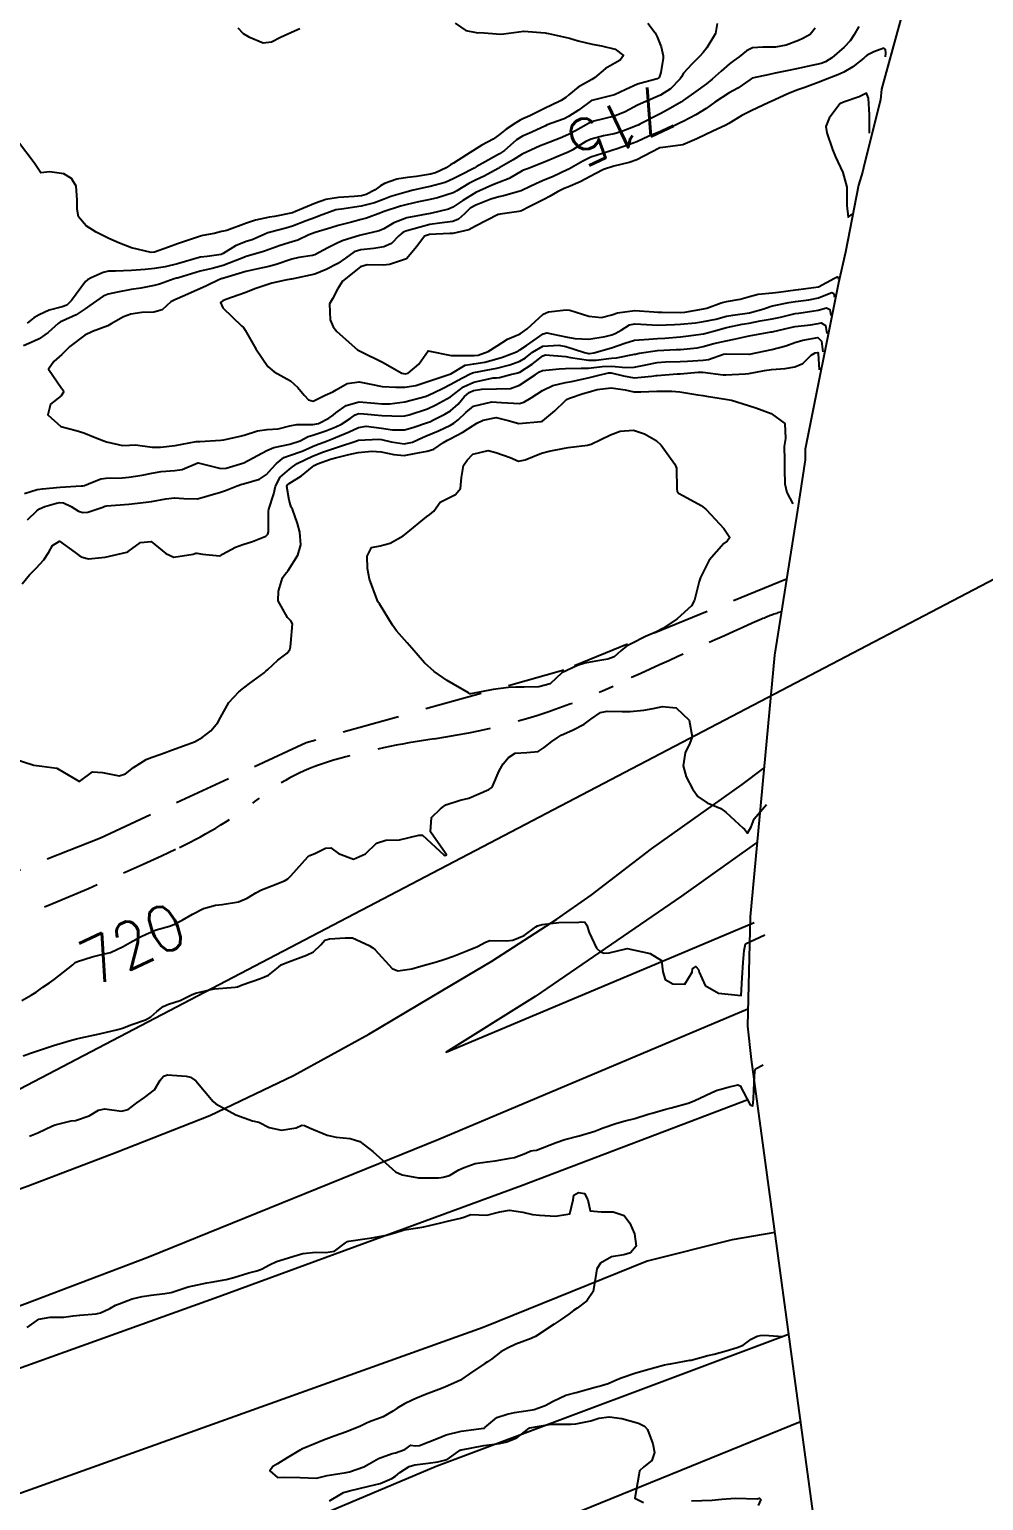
# Model space of a CAD drawing. Header units: metres. Extents: x 298520 to 308411, y 7433745 to 7450750.
# Drawn here: x 305162.5 to 305245.8, y 7437318 to 7437446.5 of the extents above; entities that cross this region are included whole.
import ezdxf
from ezdxf.enums import TextEntityAlignment as Align

# ---------------------------------------------------------------- set-up
doc = ezdxf.new("R2010")
doc.units = ezdxf.units.M
doc.header["$LTSCALE"] = 10
doc.linetypes.add('CONTINUO', pattern=[0])
doc.linetypes.add('DASHED', pattern=[0.75, 0.5, -0.25])
for name, color, linetype in [('Area', 45, 'Continuous'), ('Cotas', 45, 'Continuous'), ('Curvas de Nivel 1m', 11, 'Continuous'), ('Curvas de Nivel 5m', 15, 'Continuous'), ('TEXTO', 45, 'Continuous'), ('Vias Primárias', 230, 'Continuous'), ('Vias Secundárias', 230, 'DASHED')]:
    doc.layers.add(name, color=color, linetype=linetype)
doc.styles.add('Style-STANDARD', font='STANDARD.shx')

msp = doc.modelspace()

# ---------------------------------------------------------------- linework, layer by layer
at = {"layer": 'Area'}
msp.add_polyline3d([(305245.77, 7437478.76, 714.48), (305242.76, 7437467.8, 718.09), (305242.27, 7437463.67, 714.22), (305240.86, 7437458.79, 723.27), (305240.29, 7437455.74, 724.07), (305238.78, 7437448.32, 714.38), (305236.86, 7437441.34, 720.26), (305236.77, 7437440.4, 713.27), (305235.38, 7437434.83, 714.88), (305235.2, 7437434.07, 716), (305234.84, 7437432.93, 717.79), (305233.71, 7437427.1, 714.84), (305233.09, 7437424.4, 716.1), (305230.19, 7437409.89, 721.71), (305230.2, 7437408.95, 720.97), (305229.51, 7437404.55, 721.12), (305227.5, 7437391.88, 720.52), (305225.37, 7437369.03, 720.8), (305225.14, 7437359.48, 721.27), (305225.48, 7437356.58, 721.17), (305231.18, 7437314.56, 724.04)], dxfattribs=at)
at = {"layer": 'Curvas de Nivel 1m', "flags": 128}
for points, elevation in [([(305199.62, 7437447.1), (305200.55, 7437446.45), (305201.45, 7437446.27), (305201.61, 7437446.26), (305201.77, 7437446.27), (305203.61, 7437446.14), (305203.87, 7437446.15), (305205.61, 7437446.39), (305207.49, 7437446.24), (305207.61, 7437446.22), (305207.77, 7437446.2), (305209.61, 7437445.78), (305210.37, 7437445.56), (305211.6, 7437445.25), (305212.41, 7437445.12), (305213.6, 7437444.82), (305214.31, 7437444.28), (305214.02, 7437443.85), (305213.58, 7437443.6), (305212.74, 7437443.13), (305211.8, 7437442.32), (305211.56, 7437442.18), (305210.38, 7437441.51), (305209.55, 7437440.82), (305209.29, 7437440.6), (305208.89, 7437440.35), (305207.99, 7437439.91), (305207.54, 7437439.7), (305206.15, 7437439), (305205.53, 7437438.73), (305205.29, 7437438.62), (305204.92, 7437438.4), (305204.08, 7437437.83), (305203.51, 7437437.37), (305202.95, 7437436.96), (305201.96, 7437436.43), (305201.49, 7437436.16), (305200.62, 7437435.58), (305199.48, 7437434.86), (305199.23, 7437434.71), (305198.85, 7437434.47), (305197.92, 7437434.02), (305197.46, 7437433.9), (305196.25, 7437433.71), (305195.46, 7437433.6), (305194.52, 7437433.46), (305193.45, 7437433.09), (305193.1, 7437432.88), (305192.63, 7437432.54), (305191.85, 7437432.13), (305191.44, 7437432.01), (305190.82, 7437431.94), (305189.44, 7437431.86), (305188.34, 7437431.68), (305187.43, 7437431.38), (305185.69, 7437430.63), (305185.42, 7437430.54), (305183.84, 7437430.22), (305183.42, 7437430.15), (305182.2, 7437429.88), (305181.41, 7437429.61), (305179.68, 7437428.97), (305179.41, 7437428.92), (305179.22, 7437428.89), (305178.58, 7437428.71), (305177.58, 7437428.54), (305177.4, 7437428.5), (305176.07, 7437428.06), (305175.39, 7437427.81), (305174.61, 7437427.53), (305173.38, 7437427.09), (305173.09, 7437427.06), (305171.38, 7437427.46), (305170.33, 7437427.87), (305169.39, 7437428.29), (305168.28, 7437428.83), (305167.41, 7437429.39), (305166.75, 7437430.18), (305166.61, 7437430.85), (305166.62, 7437431.67), (305166.53, 7437432.85), (305166.13, 7437433.53), (305165.46, 7437433.93), (305164.24, 7437434.11), (305163.46, 7437434.01), (305162.86, 7437434.9), (305161.49, 7437436.69)], 718), ([(305222.5, 7437447.07), (305222.37, 7437446.19), (305221.6, 7437444.93), (305221.28, 7437444.52), (305220.99, 7437444.21), (305220.28, 7437443.52), (305219.57, 7437442.73), (305219.38, 7437442.41), (305219.27, 7437442.22), (305218.43, 7437441.35), (305217.55, 7437440.8), (305216.28, 7437440.26), (305215.54, 7437439.92), (305214.47, 7437439.35), (305213.53, 7437438.96), (305211.73, 7437438.52), (305211.52, 7437438.46), (305211.43, 7437438.42), (305211.27, 7437438.32), (305210.14, 7437437.7), (305209.51, 7437437.37), (305208.79, 7437437.06), (305207.5, 7437436.54), (305207.37, 7437436.49), (305207.05, 7437436.37), (305205.49, 7437435.64), (305204.7, 7437435.17), (305203.47, 7437434.47), (305203.37, 7437434.41), (305202.15, 7437433.74), (305201.46, 7437433.4), (305200.82, 7437433.08), (305199.77, 7437432.46), (305199.57, 7437432.33), (305199.44, 7437432.26), (305198.08, 7437431.83), (305197.43, 7437431.68), (305196.42, 7437431.49), (305195.43, 7437431.26), (305194.85, 7437431.1), (305193.42, 7437430.63), (305193.35, 7437430.6), (305193.13, 7437430.53), (305191.89, 7437430.07), (305191.42, 7437429.93), (305190.58, 7437429.72), (305189.41, 7437429.42), (305188.77, 7437429.23), (305187.41, 7437428.82), (305186.86, 7437428.61), (305185.88, 7437428.14), (305185.39, 7437427.98), (305184.36, 7437427.67), (305183.38, 7437427.31), (305182.89, 7437427.14), (305181.37, 7437426.7), (305181.35, 7437426.69), (305181.32, 7437426.67), (305179.37, 7437425.92), (305178.4, 7437425.67), (305177.36, 7437425.42), (305175.46, 7437424.85), (305175.35, 7437424.83), (305175.3, 7437424.81), (305175.09, 7437424.75), (305173.81, 7437424.3), (305173.35, 7437424.17), (305172.17, 7437423.95), (305171.34, 7437423.82), (305170.13, 7437423.59), (305169.34, 7437423.43), (305168.9, 7437423.26), (305168.31, 7437422.83), (305167.73, 7437422.43), (305167.32, 7437422.15), (305166.53, 7437421.63), (305165.31, 7437421.07), (305165.16, 7437421.01), (305164.96, 7437420.87), (305164.1, 7437420.08), (305163.29, 7437419.53), (305162.87, 7437419.31), (305161.94, 7437418.9)], 716), ([(305216.46, 7437447.09), (305217.1, 7437446.25), (305217.27, 7437445.91), (305217.6, 7437445.03), (305217.8, 7437444.24), (305217.79, 7437444.04), (305217.57, 7437442.78), (305217.45, 7437442.36), (305217.26, 7437442.24), (305215.56, 7437441.77), (305214.53, 7437441.3), (305213.55, 7437440.84), (305211.57, 7437440.35), (305211.54, 7437440.34), (305210.39, 7437439.48), (305209.53, 7437438.93), (305209.13, 7437438.74), (305208.07, 7437438.35), (305207.67, 7437438.21), (305207.52, 7437438.14), (305206.33, 7437437.56), (305205.51, 7437437.21), (305204.99, 7437436.91), (305204.44, 7437436.4), (305203.93, 7437435.97), (305203.49, 7437435.69), (305201.73, 7437434.69), (305201.47, 7437434.54), (305201.28, 7437434.44), (305200.1, 7437433.82), (305199.46, 7437433.49), (305198.74, 7437433.18), (305197.45, 7437432.83), (305197.16, 7437432.77), (305195.95, 7437432.5), (305195.44, 7437432.37), (305194.01, 7437431.95), (305193.43, 7437431.73), (305192.57, 7437431.4), (305191.43, 7437431.1), (305189.71, 7437430.86), (305189.43, 7437430.83), (305189.22, 7437430.79), (305188.65, 7437430.59), (305187.77, 7437430.25), (305187.42, 7437430.12), (305186.63, 7437429.83), (305185.41, 7437429.37), (305184.84, 7437429.2), (305183.4, 7437428.82), (305183.28, 7437428.78), (305183, 7437428.65), (305181.89, 7437428.17), (305181.39, 7437428.01), (305180.44, 7437427.63), (305179.38, 7437426.96), (305179.2, 7437426.88), (305177.98, 7437426.71), (305177.43, 7437426.66), (305177.37, 7437426.64), (305177.27, 7437426.62), (305175.37, 7437426.08), (305174.31, 7437425.82), (305173.36, 7437425.66), (305172.55, 7437425.59), (305171.36, 7437425.49), (305169.98, 7437425.43), (305169.36, 7437425.42), (305168.88, 7437425.3), (305167.83, 7437424.84), (305167.51, 7437424.68), (305167.35, 7437424.53), (305166.13, 7437422.86), (305165.72, 7437422.47), (305165.32, 7437422.31), (305164.19, 7437422.02), (305163.31, 7437421.62), (305162.85, 7437421.35), (305162.25, 7437420.9)], 717), ([(305234.87, 7437446.79), (305234.43, 7437446.04), (305234.11, 7437445.54), (305233.6, 7437445.01), (305232.51, 7437444.07), (305231.95, 7437443.71), (305231.59, 7437443.58), (305230.37, 7437443.3), (305229.58, 7437443.14), (305228.72, 7437442.96), (305227.57, 7437442.72), (305227.08, 7437442.62), (305225.56, 7437442.28), (305225.47, 7437442.24), (305225.36, 7437442.15), (305224.3, 7437441.42), (305223.55, 7437441), (305222.3, 7437440.19), (305221.54, 7437439.65), (305220.65, 7437439.09), (305219.53, 7437438.5), (305219.34, 7437438.41), (305218.98, 7437438.23), (305217.98, 7437437.78), (305217.51, 7437437.61), (305216.55, 7437437.21), (305215.5, 7437436.72), (305215.17, 7437436.6), (305214.26, 7437436.28), (305213.69, 7437436.09), (305213.49, 7437436.03), (305213.12, 7437435.92), (305211.48, 7437435.4), (305210.76, 7437435.05), (305209.55, 7437434.34), (305209.5, 7437434.31), (305209.47, 7437434.3), (305208.13, 7437433.68), (305207.46, 7437433.4), (305206.73, 7437433.1), (305205.44, 7437432.47), (305205.39, 7437432.45), (305205.2, 7437432.39), (305203.85, 7437432), (305203.44, 7437431.91), (305202.74, 7437431.73), (305201.43, 7437431.19), (305200.95, 7437430.92), (305200.44, 7437430.45), (305199.92, 7437429.96), (305199.42, 7437429.77), (305198.25, 7437429.63), (305197.41, 7437429.5), (305196.04, 7437429.14), (305195.41, 7437428.96), (305195.09, 7437428.83), (305194.72, 7437428.52), (305194.06, 7437427.86), (305193.39, 7437427.55), (305192.52, 7437427.4), (305191.38, 7437427.29), (305190.82, 7437427.11), (305190.04, 7437426.57), (305189.37, 7437426.11), (305188.37, 7437425.58), (305187.36, 7437425.17), (305185.48, 7437424.76), (305185.35, 7437424.73), (305185.27, 7437424.72), (305184.82, 7437424.64), (305183.63, 7437424.37), (305183.35, 7437424.29), (305182.13, 7437423.88), (305181.34, 7437423.58), (305179.61, 7437422.97), (305179.33, 7437422.84), (305179.24, 7437422.79), (305179.14, 7437422.7), (305179.33, 7437422.22), (305180.98, 7437420.67), (305181.15, 7437420.52), (305181.3, 7437420.27), (305182.21, 7437418.66), (305183.26, 7437417.1), (305183.82, 7437416.64), (305185.25, 7437415.85), (305185.89, 7437415.27), (305186.43, 7437414.61), (305186.83, 7437414.2), (305187.23, 7437414.07), (305187.58, 7437414.24), (305188.27, 7437414.59), (305188.94, 7437414.88), (305189.24, 7437415.06), (305190.2, 7437415.61), (305191.24, 7437415.76), (305192.26, 7437415.56), (305193.24, 7437415.35), (305194.46, 7437415.3), (305195.24, 7437415.3), (305196.18, 7437415.43), (305197.25, 7437415.79), (305197.75, 7437415.97), (305199.25, 7437416.46), (305200.5, 7437417.21), (305201.27, 7437417.35), (305202.21, 7437417.49), (305203.27, 7437417.77), (305203.75, 7437417.93), (305204.99, 7437418.39), (305205.19, 7437418.49), (305205.28, 7437418.55), (305205.86, 7437418.95), (305207.3, 7437419.96), (305207.62, 7437420.03), (305209.3, 7437419.7), (305210.08, 7437419.54), (305211.29, 7437419.49), (305212.72, 7437419.72), (305213.3, 7437419.87), (305213.6, 7437419.98), (305214.12, 7437420.28), (305214.85, 7437420.73), (305215.31, 7437420.84), (305215.85, 7437420.81), (305217.31, 7437420.72), (305218.77, 7437420.76), (305219.31, 7437420.8), (305220.61, 7437420.91), (305221.31, 7437421.02), (305222.38, 7437421.25), (305223.32, 7437421.49), (305223.88, 7437421.6), (305225.32, 7437421.8), (305226.58, 7437422.13), (305227.12, 7437422.33), (305227.33, 7437422.39), (305228.75, 7437422.69), (305229.33, 7437422.79), (305230.5, 7437422.92), (305231.34, 7437423.11), (305231.99, 7437423.37), (305232.52, 7437423.58), (305232.7, 7437423.48), (305232.75, 7437423.15)], 714), ([(305180.66, 7437446.68), (305181.11, 7437446.18), (305181.61, 7437445.89), (305182.87, 7437445.38), (305183.6, 7437445.45), (305184.37, 7437445.88), (305185.61, 7437446.42), (305186.05, 7437446.62)], 718), ([(305237.21, 7437444.14), (305237.22, 7437444.48), (305237.19, 7437444.79), (305237.06, 7437444.92), (305236.17, 7437444.59), (305235.6, 7437444.29), (305235.45, 7437444.17), (305235.32, 7437444.03), (305234.36, 7437443.27), (305233.57, 7437442.81), (305233.05, 7437442.58), (305231.77, 7437442.08), (305231.56, 7437442), (305230.17, 7437441.48), (305229.55, 7437441.26), (305228.72, 7437440.94), (305227.55, 7437440.41), (305226.95, 7437440.13), (305225.54, 7437439.47), (305224.66, 7437439.03), (305223.52, 7437438.32), (305223.27, 7437438.17), (305222.07, 7437437.64), (305221.51, 7437437.37), (305220.73, 7437436.98), (305219.5, 7437436.47), (305219.29, 7437436.43), (305217.75, 7437436.24), (305217.53, 7437436.21), (305217.49, 7437436.2), (305217.43, 7437436.18), (305215.48, 7437435.17), (305214.83, 7437434.93), (305213.48, 7437434.6), (305212.59, 7437434.3), (305211.84, 7437433.94), (305211.46, 7437433.73), (305210.55, 7437433.23), (305209.45, 7437432.76), (305209.15, 7437432.64), (305208.55, 7437432.35), (305207.85, 7437431.95), (305207.44, 7437431.72), (305206.09, 7437431.04), (305205.43, 7437430.71), (305205.18, 7437430.64), (305203.56, 7437430.41), (305203.44, 7437430.39), (305203.42, 7437430.38), (305203.38, 7437430.37), (305201.41, 7437429.36), (305200.81, 7437429.05), (305199.41, 7437428.71), (305199.16, 7437428.71), (305197.4, 7437428.64), (305196.96, 7437428.49), (305196.28, 7437427.6), (305195.37, 7437426.51), (305193.89, 7437426), (305193.37, 7437425.96), (305191.93, 7437425.98), (305191.37, 7437425.82), (305189.79, 7437424.57), (305189.35, 7437423.86), (305188.92, 7437423), (305188.66, 7437422.59), (305188.71, 7437421.18), (305188.98, 7437420.58), (305189.3, 7437420.15), (305191.09, 7437418.56), (305191.28, 7437418.46), (305191.44, 7437418.39), (305193.27, 7437417.48), (305194.96, 7437416.51), (305195.25, 7437416.45), (305195.52, 7437416.51), (305196.45, 7437417.3), (305197.28, 7437418.48), (305199.28, 7437418.07), (305199.67, 7437418.06), (305201.28, 7437418.05), (305201.63, 7437418.08), (305202.52, 7437418.42), (305203.29, 7437418.91), (305204.2, 7437419.49), (305205.3, 7437419.97), (305205.9, 7437420.38), (305207.32, 7437421.67), (305207.78, 7437421.89), (305209.32, 7437422.04), (305209.64, 7437422.02), (305211.31, 7437421.51), (305212.39, 7437421.38), (305213.32, 7437421.62), (305213.81, 7437421.79), (305215.32, 7437422), (305216.96, 7437421.88), (305217.32, 7437421.85), (305217.7, 7437421.85), (305219.32, 7437421.83), (305219.68, 7437421.86), (305221.32, 7437422.13), (305221.59, 7437422.2), (305222.84, 7437422.67), (305223.33, 7437422.79), (305224.51, 7437422.98), (305225.34, 7437423.21), (305226.07, 7437423.41), (305227.34, 7437423.55), (305227.86, 7437423.6), (305229.35, 7437423.8), (305229.61, 7437423.84), (305231.35, 7437424.07), (305232.74, 7437424.82), (305232.99, 7437424.93), (305233.07, 7437424.89), (305233.09, 7437424.73)], 713), ([(305235.8, 7437437.49), (305235.8, 7437439.08), (305235.72, 7437440.55), (305235.55, 7437440.97), (305234.91, 7437440.67), (305233.54, 7437440.19), (305233.21, 7437440.06), (305232.27, 7437438.81), (305232, 7437438.07), (305232.07, 7437437.51), (305232.57, 7437436.06), (305232.83, 7437435.41), (305233.47, 7437434.05), (305233.81, 7437432.76), (305233.81, 7437431.17), (305233.95, 7437430.15), (305234.29, 7437430.4)], 712), ([(305162.01, 7437406.01), (305163.13, 7437406.35), (305163.59, 7437406.42), (305165.13, 7437406.55), (305166.97, 7437406.68), (305167.13, 7437406.68), (305167.27, 7437406.7), (305167.6, 7437406.84), (305168.68, 7437407.28), (305169.14, 7437407.34), (305170.56, 7437407.38), (305171.14, 7437407.43), (305172.31, 7437407.62), (305173.15, 7437407.79), (305173.97, 7437407.94), (305175.15, 7437408.03), (305175.78, 7437408.11), (305177.16, 7437408.68), (305177.2, 7437408.68), (305179.16, 7437408.18), (305179.64, 7437408.21), (305181.16, 7437408.68), (305183.17, 7437409.77), (305183.8, 7437410.02), (305185.18, 7437410.31), (305186.08, 7437410.62), (305186.8, 7437410.99), (305187.19, 7437411.11), (305188.32, 7437411.47), (305189.2, 7437411.83), (305189.71, 7437412.07), (305190.46, 7437412.57), (305190.89, 7437412.89), (305191.22, 7437413), (305191.64, 7437412.98), (305193.22, 7437412.83), (305194.97, 7437412.76), (305195.22, 7437412.78), (305195.6, 7437412.88), (305197.22, 7437413.42), (305197.95, 7437413.75), (305199.23, 7437414.45), (305200.36, 7437415.33), (305201.25, 7437415.74), (305202.93, 7437416.1), (305203.25, 7437416.12), (305203.51, 7437416.14), (305204.47, 7437416.4), (305205.09, 7437416.56), (305205.26, 7437416.62), (305206.35, 7437417.3), (305207.28, 7437418.03), (305207.52, 7437418.11), (305209.28, 7437417.97), (305209.71, 7437417.9), (305211.27, 7437417.65), (305211.92, 7437417.66), (305213.28, 7437417.82), (305213.71, 7437417.86), (305215.28, 7437418.18), (305215.36, 7437418.19), (305215.69, 7437418.26), (305217.29, 7437418.49), (305218.93, 7437418.58), (305219.29, 7437418.59), (305220.75, 7437418.74), (305221.29, 7437418.84), (305222.2, 7437419.1), (305223.29, 7437419.35), (305223.98, 7437419.48), (305225.3, 7437419.77), (305227.22, 7437420.12), (305227.3, 7437420.14), (305228.9, 7437420.52), (305229.31, 7437420.59), (305230.64, 7437420.75), (305231.31, 7437420.86), (305231.59, 7437420.92), (305231.97, 7437420.68), (305232.08, 7437419.98)], 716), ([(305162.29, 7437403.71), (305163.11, 7437404.51), (305163.33, 7437404.67), (305163.81, 7437404.88), (305164.82, 7437405.17), (305165.12, 7437405.22), (305165.44, 7437405.19), (305166.1, 7437404.86), (305166.73, 7437404.46), (305167.11, 7437404.36), (305167.55, 7437404.39), (305168.85, 7437404.82), (305169.04, 7437404.89), (305169.11, 7437404.91), (305169.22, 7437404.93), (305171.12, 7437405.08), (305172.64, 7437405.25), (305173.12, 7437405.32), (305174.35, 7437405.53), (305175.12, 7437405.63), (305175.95, 7437405.57), (305177.12, 7437405.53), (305178.04, 7437405.8), (305179.13, 7437406.13), (305179.57, 7437406.26), (305180.6, 7437406.69), (305181, 7437406.82), (305181.14, 7437406.86), (305182.53, 7437407.27), (305183.15, 7437407.66), (305183.61, 7437408.19), (305184.02, 7437408.64), (305184.67, 7437409.14), (305185.17, 7437409.32), (305186.28, 7437409.72), (305187.18, 7437410.12), (305187.52, 7437410.26), (305188.4, 7437410.59), (305188.96, 7437410.81), (305189.19, 7437410.9), (305190.37, 7437411.4), (305191.2, 7437411.77), (305191.87, 7437411.88), (305193.2, 7437411.73), (305194.15, 7437411.57), (305195.2, 7437411.57), (305195.93, 7437411.78), (305197.21, 7437412.2), (305197.41, 7437412.28), (305197.79, 7437412.47), (305198.73, 7437412.95), (305199.22, 7437413.24), (305199.88, 7437413.8), (305200.42, 7437414.45), (305200.85, 7437414.83), (305201.24, 7437415.02), (305201.95, 7437415.13), (305203.24, 7437415.15), (305204.45, 7437415.19), (305205.24, 7437415.46), (305206.62, 7437416.37), (305206.99, 7437416.63), (305207.26, 7437416.76), (305208.7, 7437416.9), (305209.26, 7437416.92), (305210.64, 7437416.95), (305211.26, 7437416.96), (305212.47, 7437417.1), (305213.27, 7437417.13), (305214.53, 7437417.01), (305215.26, 7437417.04), (305216.26, 7437417.26), (305217.27, 7437417.44), (305218, 7437417.5), (305219.27, 7437417.54), (305219.91, 7437417.58), (305221.27, 7437417.66), (305221.76, 7437417.71), (305223.06, 7437418.17), (305223.28, 7437418.21), (305225.26, 7437418.18), (305225.28, 7437418.18), (305225.32, 7437418.19), (305227.29, 7437418.59), (305228.49, 7437418.91), (305229.29, 7437419.2), (305229.98, 7437419.41), (305231.3, 7437419.63), (305231.61, 7437419.33), (305231.74, 7437418.39)], 717), ([(305161.82, 7437398.12), (305162.46, 7437398.9), (305162.75, 7437399.19), (305163.05, 7437399.48), (305163.72, 7437400.22), (305164.14, 7437400.88), (305164.46, 7437401.48), (305165.08, 7437401.84), (305166.46, 7437400.85), (305166.8, 7437400.58), (305167.06, 7437400.45), (305167.61, 7437400.29), (305169.06, 7437400.45), (305170.58, 7437400.8), (305170.96, 7437400.89), (305171.07, 7437400.94), (305172.14, 7437401.72), (305173.08, 7437401.82), (305174.37, 7437400.76), (305175.06, 7437400.46), (305176.75, 7437400.72), (305176.99, 7437400.8), (305177.06, 7437400.8), (305177.56, 7437400.72), (305179.06, 7437400.57), (305179.16, 7437400.6), (305179.3, 7437400.7), (305180.44, 7437401.32), (305181.08, 7437401.56), (305181.93, 7437401.81), (305183.09, 7437402.29), (305183.27, 7437402.47), (305183.32, 7437402.65), (305183.32, 7437404.44), (305183.37, 7437404.65), (305183.79, 7437405.98), (305183.93, 7437406.64), (305184.35, 7437407.44), (305185.16, 7437408.15), (305185.43, 7437408.35), (305185.84, 7437408.62), (305187.17, 7437409.27), (305188.13, 7437409.64), (305189.18, 7437409.99), (305189.62, 7437410.13), (305190.88, 7437410.56), (305191.09, 7437410.65), (305191.18, 7437410.67), (305192.95, 7437410.77), (305193.19, 7437410.74), (305194.03, 7437410.52), (305195.18, 7437410.36), (305195.89, 7437410.5), (305196.78, 7437410.89), (305197.19, 7437411.07), (305198.18, 7437411.49), (305199.21, 7437411.99), (305199.51, 7437412.16), (305199.9, 7437412.45), (305200.57, 7437413.09), (305201.22, 7437413.65), (305202.82, 7437414.01), (305203.23, 7437414), (305203.68, 7437413.95), (305205.23, 7437413.88), (305205.62, 7437413.99), (305206.27, 7437414.37), (305207.24, 7437415.02), (305208.14, 7437415.45), (305209.25, 7437415.7), (305209.79, 7437415.79), (305211.25, 7437416.11), (305212.04, 7437416.31), (305213.01, 7437416.54), (305213.26, 7437416.54), (305214.32, 7437416.28), (305215.25, 7437416.1), (305216.8, 7437416.25), (305217.17, 7437416.32), (305217.25, 7437416.33), (305219.02, 7437416.45), (305219.26, 7437416.47), (305220.85, 7437416.62), (305221.26, 7437416.61), (305223.03, 7437416.39), (305223.26, 7437416.38), (305224.94, 7437416.47), (305225.26, 7437416.5), (305226.64, 7437416.75), (305227.26, 7437416.83), (305228.44, 7437416.93), (305229.27, 7437417.08), (305229.98, 7437417.38), (305230.72, 7437418.09), (305231.07, 7437418.29), (305231.29, 7437418.34), (305231.33, 7437418.24), (305231.41, 7437416.81)], 718), ([(305160.85, 7437382.92), (305162.84, 7437382.29), (305163.54, 7437382.18), (305164.84, 7437382.03), (305166.82, 7437380.84), (305167.96, 7437381.7), (305168.84, 7437381.63), (305170.28, 7437381.36), (305170.83, 7437381.52), (305171.55, 7437382.08), (305172.65, 7437382.77), (305172.85, 7437382.86), (305174.25, 7437383.36), (305174.86, 7437383.59), (305176.22, 7437384.08), (305176.87, 7437384.31), (305177.13, 7437384.45), (305177.54, 7437384.71), (305178.3, 7437385.29), (305178.89, 7437386), (305179.15, 7437386.44), (305179.27, 7437386.7), (305179.86, 7437387.74), (305180.74, 7437388.68), (305180.84, 7437388.77), (305180.92, 7437388.84), (305181.66, 7437389.4), (305182.94, 7437390.34), (305183.1, 7437390.49), (305183.27, 7437390.65), (305184.15, 7437391.45), (305184.96, 7437392.07), (305185.2, 7437392.39), (305185.26, 7437392.63), (305185.29, 7437392.94), (305185.41, 7437394.62), (305185.27, 7437394.9), (305185, 7437395.18), (305184.17, 7437396.64), (305184.19, 7437397.47), (305184.56, 7437398.63), (305184.75, 7437398.93), (305185.05, 7437399.29), (305185.9, 7437400.62), (305186.15, 7437401.54), (305186.06, 7437402.62), (305185.87, 7437403.39), (305185.41, 7437404.63), (305185.31, 7437404.82), (305185.12, 7437405.42), (305184.94, 7437406.63), (305184.99, 7437406.78), (305185.14, 7437406.89), (305186.2, 7437407.56), (305187.16, 7437408.34), (305187.31, 7437408.45), (305187.61, 7437408.6), (305188.75, 7437409), (305189.17, 7437409.12), (305190.33, 7437409.41), (305191.17, 7437409.6), (305192.35, 7437409.72), (305193.17, 7437409.66), (305194.26, 7437409.43), (305195.17, 7437409.34), (305196.21, 7437409.53), (305197.18, 7437409.72), (305197.77, 7437409.88), (305198.61, 7437410.47), (305198.97, 7437410.68), (305199.19, 7437410.78), (305200.29, 7437411.36), (305201.21, 7437411.95), (305201.51, 7437412.14), (305202.08, 7437412.43), (305203.22, 7437412.66), (305204.26, 7437412.4), (305205.2, 7437412.12), (305207.15, 7437412.31), (305207.2, 7437412.32), (305207.24, 7437412.32), (305207.28, 7437412.36), (305208.32, 7437413.24), (305209.23, 7437414.1), (305209.36, 7437414.21), (305209.6, 7437414.34), (305210.81, 7437414.75), (305211.24, 7437414.87), (305212.02, 7437415.09), (305213.24, 7437415.23), (305214.46, 7437415.06), (305215.24, 7437414.9), (305215.85, 7437414.88), (305217.24, 7437414.95), (305218.53, 7437414.94), (305219.24, 7437414.88), (305220.82, 7437414.62), (305221.24, 7437414.56), (305221.56, 7437414.52), (305223.23, 7437414.26), (305223.75, 7437414.16), (305225.23, 7437413.69), (305225.88, 7437413.48), (305227.22, 7437413.01), (305228.41, 7437412.11), (305228.47, 7437410.82), (305228.34, 7437410.11), (305228.37, 7437408.91), (305228.38, 7437408.11), (305228.4, 7437406.85), (305228.58, 7437406.11), (305229.12, 7437405.1)], 719), ([(305161.9, 7437356.9), (305162.55, 7437357.13), (305163.87, 7437357.55), (305164.55, 7437357.78), (305165.92, 7437358.21), (305166.56, 7437358.37), (305166.93, 7437358.46), (305168.56, 7437358.82), (305170.18, 7437359.19), (305170.57, 7437359.3), (305171.4, 7437359.62), (305172.58, 7437360.03), (305173.06, 7437360.29), (305173.58, 7437360.76), (305174.14, 7437361.21), (305174.59, 7437361.4), (305175.61, 7437361.73), (305176.61, 7437362.22), (305176.95, 7437362.37), (305178.43, 7437362.7), (305178.58, 7437362.73), (305178.61, 7437362.74), (305180.41, 7437362.89), (305180.62, 7437362.93), (305181.03, 7437363.09), (305182.62, 7437363.64), (305183.34, 7437363.93), (305184.19, 7437364.63), (305184.43, 7437364.84), (305184.64, 7437364.94), (305185.16, 7437365.14), (305186.64, 7437365.68), (305187.27, 7437365.97), (305187.9, 7437366.59), (305188.26, 7437366.98), (305188.66, 7437367.12), (305190.02, 7437367.21), (305190.66, 7437367.21), (305192.12, 7437366.54), (305192.45, 7437366.33), (305192.65, 7437366.16), (305194.14, 7437364.51), (305194.63, 7437364.31), (305195.83, 7437364.49), (305196.64, 7437364.73), (305198, 7437365.11), (305198.64, 7437365.3), (305199.48, 7437365.61), (305200.65, 7437366.06), (305201.57, 7437366.43), (305202.27, 7437366.81), (305202.66, 7437366.96), (305204.12, 7437366.94), (305204.66, 7437366.98), (305205.66, 7437367.39), (305206.68, 7437368.15), (305206.81, 7437368.24), (305207.23, 7437368.36), (305208.68, 7437368.53), (305210.43, 7437368.57), (305210.69, 7437368.6), (305210.94, 7437368.57), (305211.11, 7437368.31), (305211.32, 7437367.66), (305211.98, 7437366.3), (305212.33, 7437365.97), (305212.65, 7437365.87), (305213.06, 7437365.88), (305214.65, 7437366.27), (305216.65, 7437365.82), (305217.64, 7437365.23), (305217.76, 7437364.23), (305217.97, 7437363.57), (305218.62, 7437363.19), (305219.69, 7437363.14), (305220.32, 7437364.2), (305220.36, 7437364.48), (305220.64, 7437364.7), (305220.87, 7437364.43), (305220.93, 7437364.2), (305221.46, 7437363.02), (305222.61, 7437362.35), (305224.61, 7437362.15), (305224.68, 7437363.69), (305224.76, 7437365.03), (305224.86, 7437366.1), (305224.98, 7437366.66), (305226.67, 7437367.47)], 721), ([(305162.45, 7437349.86), (305163.19, 7437350.15), (305164.46, 7437350.77), (305164.7, 7437350.87), (305166.1, 7437351.21), (305166.47, 7437351.25), (305167.66, 7437351.65), (305168.48, 7437352.14), (305169.04, 7437352.26), (305170.48, 7437352.07), (305171.07, 7437352.2), (305171.82, 7437352.78), (305172.5, 7437353.25), (305173.36, 7437353.91), (305173.86, 7437354.76), (305174.16, 7437355.12), (305174.52, 7437355.23), (305176.14, 7437355.1), (305176.52, 7437355.02), (305176.97, 7437354.72), (305178.49, 7437352.9), (305178.73, 7437352.7), (305180.48, 7437351.74), (305181.92, 7437351.21), (305182.47, 7437351.09), (305183.39, 7437350.64), (305184.46, 7437350.39), (305185.75, 7437350.61), (305186.24, 7437350.83), (305186.47, 7437350.79), (305186.9, 7437350.6), (305188.46, 7437349.95), (305189.23, 7437349.79), (305190.45, 7437349.67), (305191.31, 7437349.4), (305192.44, 7437348.53), (305194.43, 7437346.77), (305195, 7437346.5), (305196.42, 7437346.24), (305198.17, 7437346.22), (305198.41, 7437346.26), (305198.57, 7437346.3), (305199.14, 7437346.45), (305199.94, 7437346.92), (305200.42, 7437347.15), (305201.36, 7437347.49), (305202.43, 7437347.64), (305203.12, 7437347.72), (305204.44, 7437347.95), (305204.8, 7437348.02), (305205.79, 7437348.38), (305206.24, 7437348.58), (305206.45, 7437348.61), (305206.74, 7437348.66), (305208.45, 7437349.31), (305209.21, 7437349.58), (305210.46, 7437349.9), (305211.81, 7437350.3), (305212.27, 7437350.49), (305212.47, 7437350.56), (305213.74, 7437351.02), (305214.48, 7437351.21), (305215.31, 7437351.43), (305216.49, 7437351.8), (305216.84, 7437351.89), (305218.03, 7437352.23), (305218.49, 7437352.36), (305219.96, 7437352.75), (305220.5, 7437352.95), (305222.03, 7437353.7), (305222.51, 7437353.89), (305222.73, 7437353.95), (305223.47, 7437354.16), (305224.31, 7437354.36), (305224.51, 7437354.28), (305225.37, 7437352.62), (305225.62, 7437352.53), (305225.67, 7437353.1), (305225.7, 7437353.85), (305225.72, 7437354.53), (305225.75, 7437355.09), (305225.79, 7437355.53), (305225.84, 7437355.76), (305226.53, 7437356.09)], 722), ([(305162.26, 7437333.17), (305163.27, 7437333.88), (305164.26, 7437334.07), (305165.47, 7437334.05), (305166.27, 7437334.17), (305166.85, 7437334.25), (305168.27, 7437334.34), (305168.66, 7437334.43), (305169.48, 7437334.81), (305169.98, 7437335.11), (305170.28, 7437335.24), (305171.42, 7437335.65), (305172.29, 7437335.86), (305173.07, 7437335.99), (305174.29, 7437336.12), (305174.83, 7437336.21), (305176.3, 7437336.72), (305177.94, 7437337.07), (305178.31, 7437337.13), (305179.64, 7437337.36), (305180.31, 7437337.54), (305181.6, 7437337.94), (305182.32, 7437338.12), (305182.71, 7437338.25), (305183.42, 7437338.64), (305184.03, 7437338.93), (305184.33, 7437339.01), (305185.55, 7437339.39), (305186.33, 7437339.61), (305187.47, 7437339.73), (305188.33, 7437339.7), (305189.09, 7437339.82), (305190.04, 7437340.56), (305190.23, 7437340.68), (305190.35, 7437340.71), (305191.95, 7437340.93), (305192.35, 7437341), (305193.64, 7437341.23), (305194.36, 7437341.44), (305195.18, 7437341.68), (305196.36, 7437341.86), (305196.9, 7437341.94), (305198.37, 7437342.3), (305198.49, 7437342.34), (305198.95, 7437342.45), (305200.1, 7437342.72), (305200.38, 7437342.81), (305200.99, 7437343.04), (305202.38, 7437342.97), (305203.52, 7437343.26), (305204.38, 7437343.4), (305205.53, 7437343.23), (305206.38, 7437343.04), (305207, 7437342.98), (305208.38, 7437342.88), (305209.63, 7437343.08), (305209.93, 7437344.32), (305210, 7437344.72), (305210.4, 7437344.94), (305210.93, 7437344.85), (305211.2, 7437344.31), (305211.42, 7437343.34), (305212.38, 7437343.25), (305213.41, 7437343.25), (305214.38, 7437342.93), (305214.87, 7437342.27), (305215.29, 7437341.33), (305215.43, 7437340.26), (305214.94, 7437339.67), (305214.34, 7437339.52), (305213.28, 7437339.33), (305212.33, 7437338.78), (305212, 7437338.29), (305211.94, 7437337.92), (305211.68, 7437336.3), (305211.11, 7437335.49), (305210.28, 7437334.84), (305209.96, 7437334.64), (305209.55, 7437334.33), (305208.79, 7437333.81), (305208.26, 7437333.45), (305206.64, 7437332.36), (305206.37, 7437332.25), (305206.25, 7437332.2), (305204.93, 7437331.7), (305204.24, 7437331.38), (305203.61, 7437331.02), (305202.79, 7437330.4), (305202.46, 7437330.16), (305202.22, 7437330.01), (305200.88, 7437329.1), (305200.2, 7437328.64), (305200.08, 7437328.56), (305199.84, 7437328.44), (305198.72, 7437327.94), (305198.2, 7437327.75), (305197.03, 7437327.31), (305196.19, 7437326.96), (305195.86, 7437326.82), (305195.21, 7437326.5), (305194.57, 7437326.11), (305194.17, 7437325.85), (305193.33, 7437325.35), (305192.16, 7437324.91), (305191.89, 7437324.8), (305191.37, 7437324.54), (305190.15, 7437324.04), (305189.05, 7437323.67), (305188.14, 7437323.31), (305186.44, 7437322.61), (305186.22, 7437322.52), (305186.13, 7437322.48), (305184.97, 7437321.78), (305184.11, 7437321.25), (305183.72, 7437321.02), (305183.43, 7437320.64), (305184.1, 7437320.05), (305184.64, 7437320.08), (305186.1, 7437320.06), (305187.52, 7437320.01), (305188.1, 7437320.13), (305188.45, 7437320.22), (305190.1, 7437320.5), (305190.41, 7437320.56), (305191.66, 7437320.99), (305192.11, 7437321.24), (305192.92, 7437321.72), (305194.13, 7437322.14), (305194.43, 7437322.21), (305195.23, 7437322.5), (305195.75, 7437322.88), (305196.14, 7437322.83), (305196.51, 7437322.86), (305198.14, 7437323.49), (305198.83, 7437323.77), (305200.15, 7437324.09), (305202.12, 7437324.37), (305202.15, 7437324.38), (305202.18, 7437324.38), (305202.22, 7437324.41), (305203.27, 7437325.29), (305204.17, 7437325.6), (305204.82, 7437325.74), (305206.18, 7437325.94), (305206.53, 7437326.01), (305207.48, 7437326.35), (305208.19, 7437326.73), (305209.28, 7437327.25), (305210.19, 7437327.49), (305211.84, 7437327.94), (305212.2, 7437328.03), (305212.41, 7437328.08), (305212.99, 7437328.28), (305213.83, 7437328.65), (305214.21, 7437328.79), (305215.31, 7437329.16), (305216.21, 7437329.42), (305217.9, 7437329.91), (305218.22, 7437329.97), (305218.44, 7437330), (305219.66, 7437330.21), (305220.13, 7437330.3), (305220.22, 7437330.32), (305221.69, 7437330.72), (305222.23, 7437330.84), (305223.29, 7437331.11), (305224.24, 7437331.42), (305224.77, 7437331.62), (305225.47, 7437332.14), (305225.99, 7437332.4), (305226.26, 7437332.46), (305226.61, 7437332.48), (305228.25, 7437332.36)], 723), ([(305188.64, 7437318.01), (305189.58, 7437318.57), (305189.89, 7437318.76), (305190.09, 7437318.81), (305190.41, 7437318.88), (305192.09, 7437319.29), (305193.07, 7437319.54), (305194.1, 7437319.98), (305194.42, 7437320.18), (305194.8, 7437320.5), (305195.6, 7437321.01), (305196.11, 7437321.15), (305197.28, 7437321.31), (305198.12, 7437321.43), (305198.93, 7437321.64), (305200.07, 7437322.44), (305200.11, 7437322.46), (305200.13, 7437322.47), (305200.17, 7437322.48), (305202.14, 7437322.86), (305203.5, 7437323.04), (305204.14, 7437323.16), (305205.02, 7437323.51), (305206.08, 7437324.37), (305206.13, 7437324.4), (305206.15, 7437324.4), (305207.82, 7437324.68), (305208.16, 7437324.71), (305209.76, 7437324.73), (305210.16, 7437324.75), (305211.46, 7437325.01), (305212.17, 7437325.25), (305213.08, 7437325.37), (305214.17, 7437325.21), (305215.63, 7437324.79), (305216.16, 7437324.53), (305216.42, 7437324.25), (305216.9, 7437323), (305217.02, 7437322.24), (305216.81, 7437321.55), (305216.11, 7437320.98), (305215.72, 7437320.65), (305215.65, 7437320.25), (305215.44, 7437318.91), (305215.32, 7437318.26), (305216.08, 7437317.88)], 724), ([(305220.27, 7437318.01), (305222.08, 7437318.08), (305222.92, 7437318.17), (305224.08, 7437318.25), (305226.02, 7437318.2), (305226.08, 7437318.21), (305226.2, 7437318.24), (305226.32, 7437318.13), (305226.08, 7437317.62)], 724)]:
    msp.add_lwpolyline(points, dxfattribs=dict(at, elevation=elevation))
at = {"layer": 'Curvas de Nivel 5m', "flags": 128}
for points, elevation in [([(305231.05, 7437446.66), (305230.62, 7437446.09), (305229.97, 7437445.74), (305229.61, 7437445.58), (305228.53, 7437445.18), (305227.6, 7437445.01), (305226.48, 7437445.01), (305225.6, 7437444.95), (305225.07, 7437444.68), (305224.42, 7437444.16), (305223.94, 7437443.81), (305223.58, 7437443.54), (305222.85, 7437442.9), (305222.06, 7437442.19), (305221.56, 7437441.8), (305220.64, 7437441.13), (305219.54, 7437440.34), (305219.48, 7437440.29), (305219.38, 7437440.22), (305218.23, 7437439.54), (305217.53, 7437439.17), (305215.75, 7437438.27), (305215.6, 7437438.19), (305215.52, 7437438.16), (305214.17, 7437437.63), (305213.51, 7437437.43), (305212.57, 7437437.24), (305211.5, 7437436.97), (305211.05, 7437436.77), (305210.35, 7437436.33), (305209.83, 7437436), (305209.49, 7437435.82), (305208.45, 7437435.38), (305207.48, 7437434.97), (305205.93, 7437434.38), (305205.6, 7437434.26), (305205.47, 7437434.19), (305204.33, 7437433.53), (305203.45, 7437433.18), (305202.91, 7437432.96), (305201.74, 7437432.44), (305201.44, 7437432.29), (305200.29, 7437431.6), (305199.43, 7437431.02), (305199.05, 7437430.84), (305197.47, 7437430.48), (305197.43, 7437430.47), (305195.42, 7437430.08), (305194.28, 7437429.66), (305193.41, 7437429.14), (305192.99, 7437428.95), (305191.4, 7437428.59), (305191.26, 7437428.55), (305189.86, 7437428.11), (305189.39, 7437427.9), (305188.52, 7437427.46), (305187.38, 7437426.87), (305187.17, 7437426.8), (305185.97, 7437426.62), (305185.37, 7437426.48), (305184, 7437426.01), (305183.36, 7437425.84), (305182.39, 7437425.63), (305181.36, 7437425.4), (305179.51, 7437424.85), (305179.35, 7437424.8), (305179.28, 7437424.78), (305179.06, 7437424.7), (305177.92, 7437424.14), (305177.34, 7437423.88), (305175.81, 7437423.22), (305175.34, 7437423.02), (305175.14, 7437422.94), (305174.79, 7437422.76), (305174.04, 7437422.04), (305173.32, 7437421.86), (305172.28, 7437421.82), (305171.32, 7437421.68), (305170.68, 7437421.43), (305169.6, 7437420.82), (305169.3, 7437420.67), (305167.96, 7437420.17), (305167.29, 7437419.85), (305165.97, 7437418.86), (305165.63, 7437418.51), (305165.27, 7437418.14), (305164.59, 7437417.55), (305164.12, 7437416.88), (305165.24, 7437415.2), (305165.4, 7437415.03), (305165.42, 7437414.87), (305165.23, 7437414.54), (305164.28, 7437413.82), (305164.05, 7437412.88), (305165.2, 7437411.85), (305166.54, 7437411.5), (305167.19, 7437411.3), (305168.34, 7437410.83), (305169.18, 7437410.53), (305170.59, 7437410.21), (305171.18, 7437410.24), (305171.71, 7437410.25), (305173.18, 7437410.06), (305173.89, 7437410.05), (305175.18, 7437410.21), (305177, 7437410.54), (305177.18, 7437410.56), (305177.34, 7437410.56), (305179.18, 7437410.66), (305179.43, 7437410.7), (305180.85, 7437411.01), (305181.19, 7437411.1), (305182.37, 7437411.48), (305183.2, 7437411.61), (305184.18, 7437411.66), (305185.2, 7437411.92), (305185.79, 7437412.04), (305187.2, 7437412.03), (305187.68, 7437412.12), (305188.6, 7437412.59), (305188.96, 7437412.84), (305189.22, 7437413.05), (305190.11, 7437413.69), (305191.23, 7437414.03), (305192.6, 7437413.91), (305193.23, 7437413.83), (305193.92, 7437413.83), (305195.23, 7437414.02), (305197.01, 7437414.48), (305197.23, 7437414.57), (305198.52, 7437415.19), (305199.24, 7437415.55), (305199.83, 7437415.87), (305200.89, 7437416.44), (305201.14, 7437416.56), (305201.26, 7437416.59), (305202.81, 7437416.86), (305203.26, 7437416.96), (305204.41, 7437417.26), (305205.27, 7437417.57), (305205.78, 7437417.87), (305206.38, 7437418.37), (305207.29, 7437418.88), (305208.67, 7437418.97), (305209.29, 7437418.84), (305210.93, 7437418.32), (305211.28, 7437418.24), (305211.37, 7437418.23), (305211.74, 7437418.31), (305213.29, 7437418.74), (305214.43, 7437419.14), (305215.29, 7437419.39), (305216.54, 7437419.49), (305217.3, 7437419.54), (305217.94, 7437419.59), (305219.3, 7437419.7), (305219.77, 7437419.75), (305221.3, 7437419.97), (305222.18, 7437420.19), (305223.31, 7437420.5), (305224.68, 7437420.79), (305225.31, 7437420.9), (305226.27, 7437421.09), (305227.31, 7437421.27), (305228.02, 7437421.41), (305229.32, 7437421.72), (305229.64, 7437421.77), (305231.32, 7437422.03), (305232.05, 7437422.24), (305232.33, 7437422.08), (305232.42, 7437421.56)], 715), ([(305161.78, 7437361.72), (305162.6, 7437362.18), (305163.04, 7437362.45), (305163.61, 7437362.88), (305164.21, 7437363.28), (305164.62, 7437363.55), (305166.24, 7437364.85), (305166.45, 7437365.03), (305166.64, 7437365.14), (305167.94, 7437365.53), (305168.64, 7437365.7), (305169.53, 7437365.93), (305170.65, 7437366.43), (305171.24, 7437366.79), (305172.16, 7437367.28), (305172.66, 7437367.53), (305173.53, 7437367.9), (305174.68, 7437368.23), (305175.06, 7437368.36), (305175.79, 7437368.73), (305176.69, 7437369.27), (305177.64, 7437369.77), (305178.7, 7437370.06), (305179.28, 7437370.11), (305180.7, 7437370.34), (305181.46, 7437370.67), (305182.23, 7437371.14), (305182.71, 7437371.38), (305183.61, 7437371.75), (305184.73, 7437372.19), (305185.01, 7437372.34), (305185.29, 7437372.62), (305186.75, 7437374.26), (305186.95, 7437374.4), (305187.44, 7437374.59), (305188.31, 7437375.03), (305188.76, 7437375.07), (305189.43, 7437374.57), (305190.75, 7437374.08), (305191.79, 7437374.54), (305192.76, 7437375.47), (305193.57, 7437375.72), (305194.77, 7437375.75), (305196.44, 7437376.16), (305196.77, 7437376.16), (305198.63, 7437374.46), (305198.75, 7437374.4), (305198.8, 7437374.41), (305198.88, 7437374.46), (305198.75, 7437374.63), (305197.47, 7437376.47), (305197.55, 7437377.71), (305198.35, 7437378.46), (305198.61, 7437378.66), (305198.81, 7437378.81), (305200.05, 7437379.21), (305200.81, 7437379.41), (305202.56, 7437380.15), (305202.82, 7437380.32), (305202.87, 7437380.36), (305202.9, 7437380.41), (305203.46, 7437381.79), (305203.83, 7437382.4), (305204.29, 7437382.96), (305204.86, 7437383.33), (305205.89, 7437383.4), (305206.86, 7437383.46), (305207.41, 7437383.81), (305208.07, 7437384.35), (305208.54, 7437384.68), (305208.88, 7437384.89), (305209.87, 7437385.34), (305210.89, 7437385.85), (305211.47, 7437386.31), (305212.31, 7437386.89), (305212.9, 7437387), (305214.22, 7437386.96), (305214.9, 7437386.96), (305216.09, 7437387.07), (305216.91, 7437387.23), (305217.74, 7437387.4), (305218.91, 7437387.3), (305220.05, 7437386.21), (305220.32, 7437384.76), (305220.12, 7437384.21), (305219.71, 7437383.36), (305219.53, 7437382.21), (305219.79, 7437381.26), (305220.34, 7437380.2), (305220.82, 7437379.55), (305221.62, 7437379), (305222.81, 7437378.5), (305223.27, 7437378.17), (305224.78, 7437376.78), (305224.89, 7437376.69), (305225.14, 7437376.33), (305225.47, 7437376.9), (305225.72, 7437377.59), (305226.8, 7437378.85)], 720)]:
    msp.add_lwpolyline(points, dxfattribs=dict(at, elevation=elevation))
at = {"layer": 'Curvas de Nivel 5m', "elevation": 720, "flags": 128}
msp.add_lwpolyline([(305217.19, 7437410.65), (305217.62, 7437410.24), (305218.81, 7437408.58), (305218.96, 7437408.22), (305218.97, 7437406.39), (305219.01, 7437406.22), (305219.13, 7437406.05), (305219.55, 7437405.8), (305221.12, 7437404.95), (305221.54, 7437404.62), (305221.94, 7437404.19), (305223.09, 7437402.96), (305223.62, 7437402.16), (305223.39, 7437401.86), (305223.08, 7437401.65), (305221.8, 7437400.19), (305221.05, 7437398.67), (305220.93, 7437398.31), (305220.9, 7437398.2), (305220.53, 7437396.7), (305220.26, 7437396.21), (305219, 7437395.07), (305217.75, 7437394.23), (305217.27, 7437393.95), (305216.99, 7437393.83), (305216.24, 7437393.51), (305214.98, 7437392.87), (305214.59, 7437392.66), (305214.1, 7437392.28), (305213.5, 7437391.75), (305212.96, 7437391.55), (305211.91, 7437391.36), (305210.96, 7437391.18), (305210.3, 7437390.98), (305208.94, 7437390.34), (305207.91, 7437389.38), (305206.93, 7437389.13), (305205.64, 7437389.09), (305204.93, 7437389.08), (305204.27, 7437389.06), (305202.93, 7437388.88), (305200.99, 7437388.51), (305200.92, 7437388.51), (305200.78, 7437388.59), (305198.94, 7437389.67), (305197.79, 7437390.47), (305196.95, 7437391.22), (305195.83, 7437392.5), (305195.45, 7437392.98), (305194.98, 7437393.49), (305194.5, 7437394.02), (305194.16, 7437394.52), (305193.01, 7437396.37), (305192.95, 7437396.47), (305192.91, 7437396.53), (305192.82, 7437396.72), (305192.15, 7437398.54), (305191.97, 7437399.47), (305191.93, 7437400.55), (305192.32, 7437401.29), (305193.08, 7437401.45), (305193.94, 7437401.67), (305195.09, 7437402.31), (305195.21, 7437402.39), (305195.36, 7437402.51), (305197.11, 7437403.98), (305197.41, 7437404.18), (305197.75, 7437404.47), (305198.33, 7437405.26), (305199.12, 7437405.66), (305199.67, 7437405.91), (305200.1, 7437406.45), (305200.19, 7437407.4), (305200.36, 7437408.45), (305200.68, 7437408.93), (305201.17, 7437409.45), (305202.52, 7437409.76), (305203.17, 7437409.6), (305204.42, 7437409.15), (305205.17, 7437408.83), (305205.74, 7437408.95), (305207.17, 7437409.53), (305207.83, 7437409.7), (305209.18, 7437409.96), (305209.49, 7437410.02), (305211.18, 7437410.24), (305211.5, 7437410.32), (305213.19, 7437411.14), (305214.03, 7437411.45), (305215.2, 7437411.54), (305216.17, 7437411.23)], close=True, dxfattribs=at)
at = {"layer": 'TEXTO', "linetype": 'CONTINUO', "flags": 128}
msp.add_lwpolyline([(305058.38, 7437299.98), (305289.67, 7437421.06)], dxfattribs=at)
at = {"layer": 'Vias Primárias'}
for points, elevation in [([(305077.43, 7437311.66), (305098.93, 7437319.61), (305114.28, 7437326.4), (305137.37, 7437336.53), (305162.35, 7437345.53), (305170.07, 7437348.48), (305178.21, 7437351.67), (305185.51, 7437355.18), (305192.08, 7437358.79), (305198.56, 7437362.62), (305202.84, 7437365.15), (305208.51, 7437368.83), (305211.5, 7437370.91), (305216.76, 7437374.96), (305224.7, 7437380.59), (305226.58, 7437382.02)], 719.9), ([(305225.98, 7437375.53), (305219.38, 7437370.84), (305206.61, 7437362.06), (305198.85, 7437357.21), (305218.28, 7437365.38), (305225.73, 7437368.55)], 720.72), ([(305225.17, 7437360.98), (305198.19, 7437349.57), (305172.8, 7437339.28), (305156.95, 7437333.29), (305129.91, 7437323.73), (305103.66, 7437314.06), (305081.25, 7437305.81), (305053.94, 7437296.12), (305022.33, 7437284.82), (304989.74, 7437272.55), (304962.28, 7437262.61), (304928.41, 7437250.37), (304909.02, 7437243.32), (304888.57, 7437235.96), (304868.98, 7437228.9), (304847.73, 7437221.22), (304835.36, 7437216.69)], 721.19), ([(304836.62, 7437211.67), (304866.07, 7437222.5), (304895.43, 7437233.2), (304934.88, 7437247.66), (304966.59, 7437259.15), (305004.73, 7437272.93), (305036.32, 7437284.62), (305058.08, 7437292.35), (305086.02, 7437302.19), (305109.33, 7437310.51), (305148.67, 7437324.97), (305179, 7437335.86), (305205.42, 7437345.55), (305225.18, 7437353.07)], 720.08), ([(305227.53, 7437341.45), (305223.8, 7437340.81), (305216.4, 7437338.94), (305202.06, 7437333.17), (305160.98, 7437318.44), (305140.25, 7437311), (305132.54, 7437308.94), (305114.1, 7437303.64), (305104.01, 7437300.6), (305094.5, 7437297.67), (305069.05, 7437288.85), (305034.98, 7437276.52), (304986.47, 7437258.81), (304946.14, 7437244.32), (304900.65, 7437227.69), (304865.49, 7437214.9), (304837.89, 7437204.79)], 722.2)]:
    msp.add_lwpolyline(points, dxfattribs=dict(at, elevation=elevation))
for points, elevation in [([(305228.74, 7437332.55), (305197.97, 7437321.02), (305172.43, 7437310.25, 0.403366), (305170.85, 7437306.56, 0.111737), (305172.47, 7437304.11, 0.224969), (305174.55, 7437303.42, -0.101468), (305178.52, 7437303.1, -0.076806), (305185.98, 7437299.61, -0.131568), (305189.27, 7437295.86), (305195.84, 7437285.69), (305207.17, 7437267.51), (305226.05, 7437238.87), (305238.77, 7437218.93), (305252.89, 7437197.18), (305272.23, 7437167.02), (305292.27, 7437135.83), (305298.06, 7437126.88)], 722.81), ([(305242.71, 7437271.01), (305215.4, 7437277.16, -0.105159), (305209.38, 7437279.93, -0.120692), (305207.95, 7437281.66), (305198.65, 7437296.43, -0.134251), (305197.07, 7437301.63, -0.079249), (305197.77, 7437306.97, -0.195879), (305203.42, 7437314.03, -0.040128), (305207.16, 7437315.74), (305229.77, 7437324.95)], 728.24)]:
    msp.add_lwpolyline(points, format="xyb", dxfattribs=dict(at, elevation=elevation))
at = {"layer": 'Vias Secundárias', "elevation": 720.84}
msp.add_lwpolyline([(305228.56, 7437398.54), (305209.11, 7437390.58), (305186.63, 7437384.24), (305168.65, 7437375.9), (305143.31, 7437365.89, -0.003785), (305115.96, 7437355.31, 0.006402), (305095.58, 7437347.32, -0.010627), (305074.7, 7437339.32, -0.132937)], format="xyb", dxfattribs=at)
at = {"layer": 'Vias Secundárias'}
msp.add_lwpolyline([(305073.62, 7437335.87, 0.006667), (305089.59, 7437341.69, 0.002515), (305122.07, 7437354.21, -0.008345), (305149.78, 7437364.52, 0.025076), (305175.55, 7437375.1, 0.056885), (305182.53, 7437379.41, -0.097836), (305189.01, 7437382.71, -0.033301), (305197.79, 7437384.59, 0.071535), (305213.42, 7437389.19, -0.003114), (305226.38, 7437395.03, -0.0294), (305228.11, 7437395.68, 19.497561)], format="xyb", dxfattribs=at)

# ---------------------------------------------------------------- texts
at = {"layer": 'Cotas', "style": 'Style-STANDARD'}
for s, rotation, p in [('715', 205.3627, (305214.01, 7437438.13, 715)), ('720', 25.0851, (305171.45, 7437366.68, 720))]:
    msp.add_text(s, height=4, rotation=rotation, dxfattribs=at).set_placement(p, align=Align.MIDDLE_CENTER)

doc.saveas('drawing.dxf')
